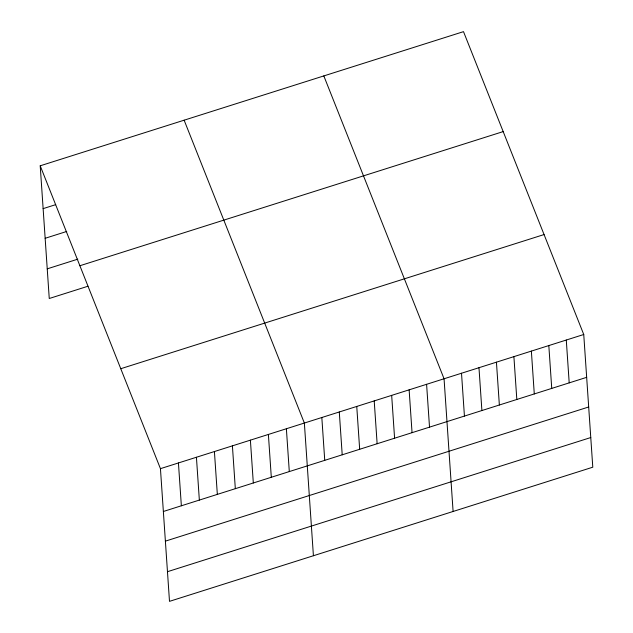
<?xml version="1.0" encoding="UTF-8"?>
<svg xmlns="http://www.w3.org/2000/svg" width="633" height="633" viewBox="0 0 633 633"><rect width="100%" height="100%" fill="white"/><g stroke="black" fill="none" stroke-linecap="round" stroke-linejoin="round"><path stroke-width="0.95" d="M40.211 165.799L463.506 31.65L583.745 334.501L592.789 467.201L169.494 601.35L160.442 468.657L40.211 165.799L49.255 298.499L87.94 286.243M43.131 208.637L55.72 204.641M45.149 238.293L66.742 231.449M47.238 268.843L77.819 259.15M79.885 265.741L503.188 131.593M120.768 368.715L544.063 234.558M160.442 468.657L583.745 334.501M163.361 511.488L586.664 377.339M165.387 541.144L588.682 406.987M167.468 571.694L590.771 437.545M323.819 75.92L444.057 378.771L453.101 511.472M184.132 120.191L304.362 423.042L313.414 555.734M566.282 340.04L569.202 382.87M548.819 345.571L551.739 388.401M531.364 351.101L534.284 393.94M513.901 356.64L516.821 399.47M496.438 362.171L499.358 405.001M478.975 367.702L481.895 410.54M461.512 373.241L464.432 416.071M426.595 384.31L429.514 427.14M409.132 389.841L412.051 432.671M391.669 395.372L394.588 438.21M374.214 400.911L377.133 443.741M356.751 406.441L359.671 449.272M339.288 411.972L342.208 454.81M321.825 417.511L324.745 460.341M286.377 428.747L289.297 471.577M268.384 434.444L271.304 477.282M250.391 440.149L253.319 482.979M232.406 445.846L235.326 488.684M214.413 451.551L217.333 494.381M196.428 457.255L199.348 500.086M178.435 462.952L181.355 505.783"/></g></svg>
